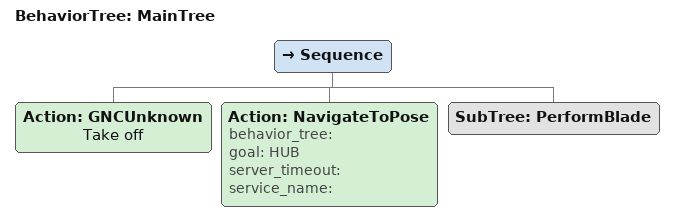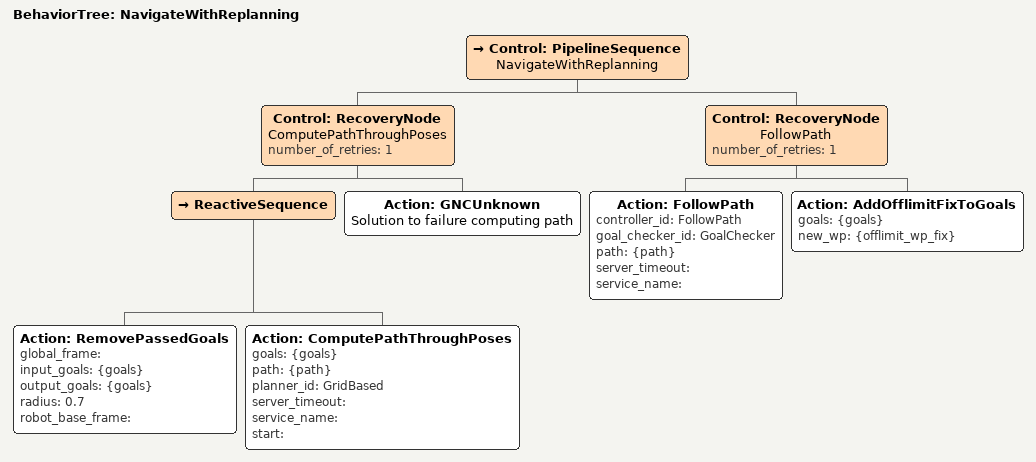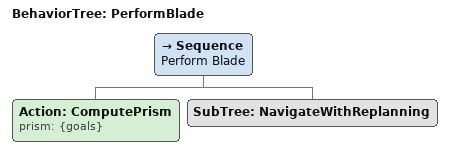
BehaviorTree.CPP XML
<?xml version="1.0"?>
<root main_tree_to_execute="MainTree">
    <BehaviorTree ID="MainTree">
        <Sequence>
            <Action ID="GNCUnknown" name="Take off"/>
            <Action ID="NavigateToPose" behavior_tree="" goal="HUB" server_timeout="" service_name=""/>
            <SubTree ID="PerformBlade"/>
        </Sequence>
    </BehaviorTree>
    <BehaviorTree ID="NavigateWithReplanning">
        <Control ID="PipelineSequence" name="NavigateWithReplanning">
            <Control ID="RecoveryNode" name="ComputePathThroughPoses" number_of_retries="1">
                <ReactiveSequence>
                    <Action ID="RemovePassedGoals" global_frame="" input_goals="{goals}" output_goals="{goals}" radius="0.7" robot_base_frame=""/>
                    <Action ID="ComputePathThroughPoses" goals="{goals}" path="{path}" planner_id="GridBased" server_timeout="" service_name="" start=""/>
                </ReactiveSequence>
                <Action ID="GNCUnknown" name="Solution to failure computing path"/>
            </Control>
            <Control ID="RecoveryNode" name="FollowPath" number_of_retries="1">
                <Action ID="FollowPath" controller_id="FollowPath" goal_checker_id="GoalChecker" path="{path}" server_timeout="" service_name=""/>
                <Action ID="AddOfflimitFixToGoals" goals="{goals}" new_wp="{offlimit_wp_fix}"/>
            </Control>
        </Control>
    </BehaviorTree>
    <BehaviorTree ID="PerformBlade">
        <Sequence name="Perform Blade">
            <Action ID="ComputePrism" prism="{goals}"/>
            <SubTree ID="NavigateWithReplanning"/>
        </Sequence>
    </BehaviorTree>
</root>
